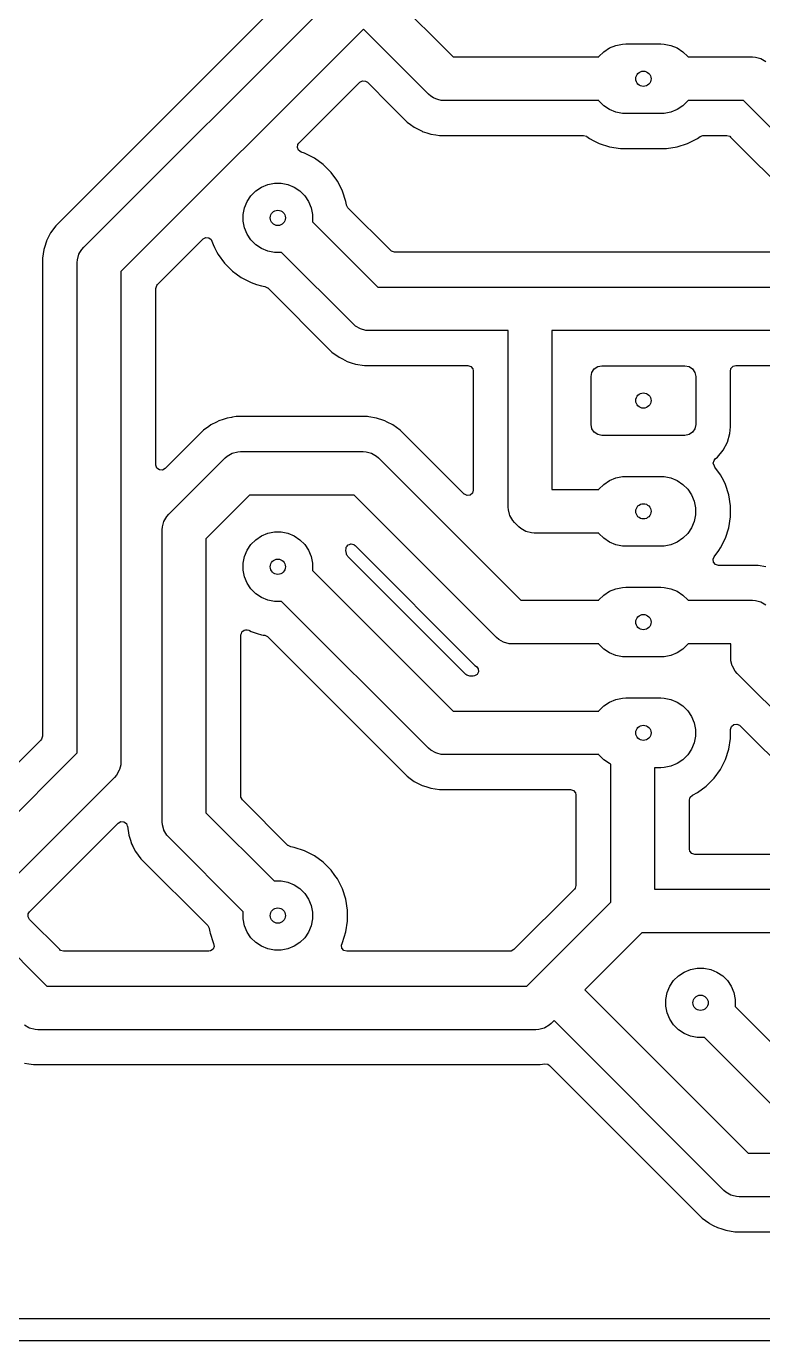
# Model space of a CAD drawing. Extents: x 20 to 124, y -124 to -20.
# Drawn here: x 53.04 to 69.93, y -124 to -93.86 of the extents above; entities that cross this region are included whole.
import ezdxf

# ---------------------------------------------------------------- set-up
doc = ezdxf.new("R2010")
doc.units = 0
doc.layers.add('BLACK', color=7, linetype='CONTINUOUS')
doc.layers.add('WHITE', color=7, linetype='CONTINUOUS')

msp = doc.modelspace()

# ---------------------------------------------------------------- linework, layer by layer
at = {"layer": 'BLACK', "linetype": 'CONTINUOUS'}
for p, q in [((61.128163, -92.860956), (62.827115, -94.56)), ((58.847707, -93.302206), (53.720736, -98.429178)), ((54.359147, -98.922847), (60.067484, -93.214508)), ((60.77459, -93.921616), (55.2127, -99.483506)), ((62.266437, -95.413544), (60.77459, -93.921616)), ((66.412883, -94.354463), (66.557772, -94.294448)), ((66.557772, -94.294448), (66.711586, -94.263852)), ((66.711586, -94.263852), (66.79, -94.26)), ((66.79, -94.26), (67.59, -94.26)), ((67.59, -94.26), (67.668414, -94.263852)), ((67.668414, -94.263852), (67.822228, -94.294448)), ((67.822228, -94.294448), (67.967117, -94.354463)), ((62.827115, -94.56), (66.166571, -94.56)), ((66.166571, -94.56), (66.171592, -94.552485)), ((66.171592, -94.552485), (66.282485, -94.441592)), ((66.282485, -94.441592), (66.412883, -94.354463)), ((67.967117, -94.354463), (68.097515, -94.441592)), ((68.097515, -94.441592), (68.208408, -94.552485)), ((68.208408, -94.552485), (68.213429, -94.56)), ((68.213429, -94.56), (69.6917, -94.56)), ((69.6917, -94.56), (69.756948, -94.564277)), ((69.756948, -94.564277), (69.756963, -94.564277)), ((69.756963, -94.564277), (69.883042, -94.59806)), ((69.883042, -94.59806), (69.996081, -94.663323)), ((59.29359, -96.534693), (60.686893, -95.14139)), ((60.686893, -95.14139), (60.748214, -95.107907)), ((60.748214, -95.107907), (60.817906, -95.112891)), ((60.817906, -95.112891), (60.862253, -95.141392)), ((60.862253, -95.141392), (61.395211, -95.674379)), ((62.315608, -95.456668), (62.266437, -95.413544)), ((62.315612, -95.45667), (62.315608, -95.456668)), ((62.315619, -95.456677), (62.315612, -95.45667)), ((62.381029, -95.494441), (62.315619, -95.456677)), ((62.428646, -95.521935), (62.381029, -95.494441)), ((62.428652, -95.521936), (62.428646, -95.521935)), ((62.428658, -95.52194), (62.428652, -95.521936)), ((62.478252, -95.535228), (62.428658, -95.52194)), ((62.554723, -95.555721), (62.478252, -95.535228)), ((61.395211, -95.674379), (61.624669, -95.90385)), ((62.554733, -95.555721), (62.554723, -95.555721)), ((62.554737, -95.555722), (62.554733, -95.555721)), ((62.62, -95.56), (62.554737, -95.555722)), ((66.166571, -95.56), (62.62, -95.56)), ((66.171592, -95.567515), (66.166571, -95.56)), ((66.282485, -95.678408), (66.171592, -95.567515)), ((66.412883, -95.765537), (66.282485, -95.678408)), ((66.557772, -95.825552), (66.412883, -95.765537)), ((66.711586, -95.856148), (66.557772, -95.825552)), ((67.822228, -95.825552), (67.668414, -95.856148)), ((67.967117, -95.765537), (67.822228, -95.825552)), ((68.097515, -95.678408), (67.967117, -95.765537)), ((68.208408, -95.567515), (68.097515, -95.678408)), ((68.213429, -95.56), (68.208408, -95.567515)), ((69.484594, -95.56), (68.213429, -95.56)), ((72.431546, -98.506953), (69.484594, -95.56)), ((61.624669, -95.90385), (61.624682, -95.903864)), ((61.624682, -95.903864), (61.628026, -95.907208)), ((61.628026, -95.907208), (61.628034, -95.907219)), ((61.628034, -95.907219), (61.696504, -95.975689)), ((61.696504, -95.975689), (61.696505, -95.975691)), ((61.696505, -95.975691), (61.772754, -96.051944)), ((61.772754, -96.051944), (61.772781, -96.051967)), ((61.772781, -96.051967), (61.772917, -96.052065)), ((61.772917, -96.052065), (61.853887, -96.110893)), ((61.853887, -96.110893), (61.85389, -96.110894)), ((61.85389, -96.110894), (61.938359, -96.172268)), ((66.79, -95.86), (66.711586, -95.856148)), ((67.59, -95.86), (66.79, -95.86)), ((67.668414, -95.856148), (67.59, -95.86)), ((61.938359, -96.172268), (61.938363, -96.17227)), ((61.938363, -96.17227), (61.93837, -96.172275)), ((61.93837, -96.172275), (61.938382, -96.172283)), ((61.938382, -96.172283), (61.938388, -96.172286)), ((61.938388, -96.172286), (61.93839, -96.172287)), ((61.93839, -96.172287), (62.02815, -96.218022)), ((62.02815, -96.218022), (62.120749, -96.265207)), ((62.120749, -96.265207), (62.12075, -96.265207)), ((62.12075, -96.265207), (62.120885, -96.265276)), ((62.120885, -96.265276), (62.122317, -96.265719)), ((62.122317, -96.265719), (62.222597, -96.298302)), ((62.222597, -96.298302), (62.222599, -96.298303)), ((62.222599, -96.298303), (62.315305, -96.328427)), ((62.315305, -96.328427), (62.315427, -96.328467)), ((62.315427, -96.328467), (62.315456, -96.328473)), ((62.315456, -96.328473), (62.315466, -96.328477)), ((62.315466, -96.328477), (62.31548, -96.328479)), ((62.31548, -96.328479), (62.31554, -96.328493)), ((62.31554, -96.328493), (62.316141, -96.328584)), ((62.316141, -96.328584), (62.431903, -96.346919)), ((62.431903, -96.346919), (62.517613, -96.360497)), ((62.517613, -96.360497), (62.517629, -96.360497)), ((62.517629, -96.360497), (62.517648, -96.3605)), ((62.517648, -96.3605), (62.619963, -96.3605)), ((62.619963, -96.3605), (62.619965, -96.3605)), ((62.619965, -96.3605), (62.722316, -96.360503)), ((62.722316, -96.360503), (62.722322, -96.360501)), ((62.722322, -96.360501), (62.727131, -96.360502)), ((62.727131, -96.360502), (62.727208, -96.3605)), ((62.727208, -96.3605), (65.816762, -96.3605)), ((65.816762, -96.3605), (65.883801, -96.380185)), ((65.883801, -96.380185), (65.889637, -96.384175)), ((65.889637, -96.384175), (65.951155, -96.42887)), ((65.951155, -96.42887), (66.057206, -96.482905)), ((68.204379, -96.543241), (68.428845, -96.42887)), ((68.428845, -96.42887), (68.490353, -96.384181)), ((68.490353, -96.384181), (68.556158, -96.360702)), ((68.556158, -96.360702), (68.563238, -96.3605)), ((68.563238, -96.3605), (69.101653, -96.3605)), ((69.101653, -96.3605), (69.168692, -96.380185)), ((69.168692, -96.380185), (69.189334, -96.396819)), ((69.189334, -96.396819), (71.616234, -98.823719)), ((59.258082, -96.636504), (59.269997, -96.567658)), ((59.285279, -96.700863), (59.258082, -96.636504)), ((59.269997, -96.567658), (59.29359, -96.534693)), ((59.342954, -96.740301), (59.285279, -96.700863)), ((59.424379, -96.766758), (59.342954, -96.740301)), ((66.057206, -96.482905), (66.175616, -96.543239)), ((66.175616, -96.543239), (66.175618, -96.543239)), ((66.175618, -96.543239), (66.175621, -96.543241)), ((66.175621, -96.543241), (66.415215, -96.62109)), ((66.415215, -96.62109), (66.664038, -96.6605)), ((66.664038, -96.6605), (66.664039, -96.6605)), ((66.664039, -96.6605), (67.715961, -96.6605)), ((67.715961, -96.6605), (67.715962, -96.6605)), ((67.715962, -96.6605), (67.964785, -96.62109)), ((67.964785, -96.62109), (68.204379, -96.543241)), ((59.576931, -96.844488), (59.424379, -96.766758)), ((59.648845, -96.88113), (59.576931, -96.844488)), ((59.648847, -96.881131), (59.648845, -96.88113)), ((59.648848, -96.881132), (59.648847, -96.881131)), ((59.852649, -97.029201), (59.648848, -96.881132)), ((59.852654, -97.029205), (59.852649, -97.029201)), ((60.030794, -97.207345), (59.852654, -97.029205)), ((60.030798, -97.20735), (60.030794, -97.207345)), ((60.159952, -97.385117), (60.030798, -97.20735)), ((58.191592, -97.742485), (58.302485, -97.631592)), ((58.302485, -97.631592), (58.432883, -97.544463)), ((58.432883, -97.544463), (58.577772, -97.484448)), ((58.577772, -97.484448), (58.731586, -97.453852)), ((58.731586, -97.453852), (58.888414, -97.453852)), ((58.888414, -97.453852), (59.042228, -97.484448)), ((59.042228, -97.484448), (59.187117, -97.544463)), ((59.187117, -97.544463), (59.317515, -97.631592)), ((59.317515, -97.631592), (59.428408, -97.742485)), ((60.17887, -97.411155), (60.159952, -97.385117)), ((60.251747, -97.554184), (60.17887, -97.411155)), ((60.293239, -97.635616), (60.251747, -97.554184)), ((60.37109, -97.875214), (60.293239, -97.635616)), ((58.044448, -98.017772), (58.104463, -97.872883)), ((58.104463, -97.872883), (58.191592, -97.742485)), ((59.428408, -97.742485), (59.515537, -97.872883)), ((59.515537, -97.872883), (59.575552, -98.017772)), ((60.382983, -97.950306), (60.37109, -97.875214)), ((60.38429, -97.957267), (60.382983, -97.950306)), ((60.417775, -98.01859), (60.38429, -97.957267)), ((58.013852, -98.171586), (58.044448, -98.017772)), ((58.013852, -98.328414), (58.013852, -98.171586)), ((59.575552, -98.017772), (59.606148, -98.171586)), ((59.606148, -98.171586), (59.606148, -98.328414)), ((61.398266, -98.999081), (60.417775, -98.01859)), ((53.720736, -98.429178), (53.600413, -98.594788)), ((58.044448, -98.482228), (58.013852, -98.328414)), ((58.104463, -98.627117), (58.044448, -98.482228)), ((59.606148, -98.328414), (59.604384, -98.337278)), ((59.604384, -98.337278), (61.103006, -99.8359)), ((53.505972, -98.78182), (53.457303, -98.93161)), ((53.507033, -98.778055), (53.505972, -98.78182)), ((53.553945, -98.685984), (53.507033, -98.778055)), ((53.553946, -98.685985), (53.553945, -98.685984)), ((53.600413, -98.594788), (53.553946, -98.685985)), ((56.049514, -99.778769), (57.094691, -98.733592)), ((57.094691, -98.733592), (57.156014, -98.700108)), ((57.156014, -98.700108), (57.225706, -98.705092)), ((57.225706, -98.705092), (57.281639, -98.746964)), ((57.281639, -98.746964), (57.300303, -98.782955)), ((57.300303, -98.782955), (57.32676, -98.864383)), ((57.32676, -98.864383), (57.361015, -98.931611)), ((58.191592, -98.757515), (58.104463, -98.627117)), ((58.302485, -98.868408), (58.191592, -98.757515)), ((58.432883, -98.955537), (58.302485, -98.868408)), ((53.444222, -98.971869), (53.4122, -99.174048)), ((53.444223, -98.971864), (53.444222, -98.971869)), ((53.457303, -98.93161), (53.444223, -98.971864)), ((54.216977, -99.211137), (54.25076, -99.085058)), ((54.25076, -99.085058), (54.273225, -99.046148)), ((54.273225, -99.046148), (54.316023, -98.972019)), ((54.316023, -98.972019), (54.316038, -98.972003)), ((54.316038, -98.972003), (54.359147, -98.922847)), ((57.361015, -98.931611), (57.413898, -99.0354)), ((57.413898, -99.0354), (57.441132, -99.088848)), ((57.441132, -99.088848), (57.589201, -99.292649)), ((58.577772, -99.015552), (58.432883, -98.955537)), ((58.731586, -99.046148), (58.577772, -99.015552)), ((58.888414, -99.046148), (58.731586, -99.046148)), ((58.897278, -99.044384), (58.888414, -99.046148)), ((60.542347, -100.689453), (58.897278, -99.044384)), ((61.418908, -99.015715), (61.398266, -98.999081)), ((61.485947, -99.0354), (61.418908, -99.015715)), ((71.528553, -99.0354), (61.485947, -99.0354)), ((53.4122, -99.174048), (53.4122, -110.137252)), ((54.2127, -99.2764), (54.216977, -99.211152)), ((54.2127, -110.520194), (54.2127, -99.2764)), ((54.216977, -99.211152), (54.216977, -99.211137)), ((57.589201, -99.292649), (57.589205, -99.292654)), ((57.589205, -99.292654), (57.767345, -99.470794)), ((57.767345, -99.470794), (57.76735, -99.470798)), ((57.76735, -99.470798), (57.85512, -99.534566)), ((55.2127, -99.483506), (55.2127, -110.7273)), ((57.85512, -99.534566), (57.971155, -99.61887)), ((57.971155, -99.61887), (58.062831, -99.665581)), ((58.062831, -99.665581), (58.195616, -99.733239)), ((58.195616, -99.733239), (58.195618, -99.733239)), ((58.195618, -99.733239), (58.195621, -99.733241)), ((58.195621, -99.733241), (58.324049, -99.77497)), ((56.0132, -99.866446), (56.032885, -99.799407)), ((56.0132, -103.912253), (56.0132, -99.866446)), ((56.032885, -99.799407), (56.049514, -99.778769)), ((58.324049, -99.77497), (58.435214, -99.81109)), ((58.435214, -99.81109), (58.474439, -99.817302)), ((58.474439, -99.817302), (58.510306, -99.822983)), ((58.510306, -99.822983), (58.573441, -99.852912)), ((58.573441, -99.852912), (58.57859, -99.857775)), ((58.57859, -99.857775), (60.048681, -101.327866)), ((61.103006, -99.8359), (64.5919, -99.8359)), ((64.5919, -99.8359), (83.2759, -99.8359)), ((60.59151, -100.732568), (60.542347, -100.689453)), ((60.591519, -100.732577), (60.59151, -100.732568)), ((60.704558, -100.79784), (60.591519, -100.732577)), ((60.830637, -100.831623), (60.704558, -100.79784)), ((60.830652, -100.831623), (60.830637, -100.831623)), ((60.8959, -100.8359), (60.830652, -100.831623)), ((64.0919, -100.8359), (60.8959, -100.8359)), ((64.0919, -104.8836), (64.0919, -100.8359)), ((83.068794, -100.8359), (65.0919, -100.8359)), ((65.0919, -100.8359), (65.0919, -104.48)), ((60.048681, -101.327866), (60.214289, -101.448187)), ((60.214289, -101.448187), (60.288592, -101.486046)), ((60.288592, -101.486046), (60.396681, -101.54112)), ((60.396681, -101.54112), (60.494023, -101.572748)), ((60.494023, -101.572748), (60.591365, -101.604377)), ((60.591365, -101.604377), (60.793548, -101.6364)), ((60.793548, -101.6364), (63.1674, -101.6364)), ((63.1674, -101.6364), (63.234439, -101.656085)), ((63.234439, -101.656085), (63.280194, -101.708889)), ((63.280194, -101.708889), (63.2914, -101.7604)), ((63.2914, -101.7604), (63.2914, -104.495853)), ((65.99, -101.89), (66.00903, -101.794329)), ((66.00903, -101.794329), (66.063223, -101.713223)), ((66.063223, -101.713223), (66.144329, -101.65903)), ((66.144329, -101.65903), (66.24, -101.64)), ((66.24, -101.64), (68.14, -101.64)), ((68.14, -101.64), (68.235671, -101.65903)), ((68.235671, -101.65903), (68.316777, -101.713223)), ((68.316777, -101.713223), (68.37097, -101.794329)), ((68.37097, -101.794329), (68.39, -101.89)), ((69.184015, -101.772552), (69.197034, -101.703908)), ((69.1905, -101.838392), (69.184015, -101.772552)), ((69.1905, -103.041608), (69.1905, -101.838392)), ((69.197034, -101.703908), (69.245099, -101.653198)), ((69.245099, -101.653198), (69.307418, -101.6364)), ((69.307418, -101.6364), (72.820822, -101.6364)), ((65.99, -102.99), (65.99, -101.89)), ((68.39, -101.89), (68.39, -102.99)), ((57.224757, -103.032073), (57.107687, -103.117128)), ((57.224758, -103.032073), (57.224757, -103.032073)), ((57.273288, -102.996813), (57.224758, -103.032073)), ((57.401258, -102.93161), (57.273288, -102.996813)), ((57.455679, -102.903881), (57.401257, -102.931609)), ((57.401257, -102.931609), (57.401258, -102.93161)), ((57.455681, -102.90388), (57.455679, -102.90388)), ((57.455679, -102.90388), (57.455679, -102.903881)), ((57.553023, -102.872251), (57.455681, -102.90388)), ((57.650364, -102.840622), (57.553023, -102.87225)), ((57.553023, -102.87225), (57.553023, -102.872251)), ((57.751457, -102.824611), (57.650364, -102.840622)), ((57.771675, -102.821408), (57.751457, -102.824611)), ((57.852544, -102.8086), (57.771675, -102.821408)), ((57.852548, -102.8086), (57.852544, -102.8086)), ((60.868452, -102.8086), (57.852548, -102.8086)), ((60.896095, -102.812978), (60.868452, -102.8086)), ((61.070635, -102.840622), (60.896095, -102.812978)), ((61.143748, -102.864379), (61.070635, -102.840622)), ((61.167976, -102.872251), (61.143748, -102.864379)), ((61.218615, -102.888704), (61.167976, -102.872251)), ((61.265323, -102.903881), (61.218615, -102.888704)), ((61.31974, -102.931609), (61.265323, -102.903881)), ((61.319742, -102.93161), (61.31974, -102.931609)), ((61.447711, -102.996813), (61.319742, -102.93161)), ((61.613319, -103.117134), (61.447711, -102.996813)), ((66.00903, -103.085671), (65.99, -102.99)), ((66.063223, -103.166777), (66.00903, -103.085671)), ((68.37097, -103.085671), (68.316777, -103.166777)), ((68.39, -102.99), (68.37097, -103.085671)), ((69.1753, -103.195934), (69.1905, -103.041608)), ((57.107682, -103.117132), (56.224881, -103.999934)), ((57.107687, -103.117128), (57.107682, -103.117132)), ((61.613321, -103.117136), (61.613319, -103.117134)), ((63.079719, -104.583534), (61.613321, -103.117136)), ((66.144329, -103.22097), (66.063223, -103.166777)), ((66.24, -103.24), (66.144329, -103.22097)), ((68.14, -103.24), (66.24, -103.24)), ((68.235671, -103.22097), (68.14, -103.24)), ((68.316777, -103.166777), (68.235671, -103.22097)), ((69.115232, -103.393954), (69.1753, -103.195934)), ((57.650519, -103.712423), (57.763558, -103.64716)), ((57.763558, -103.64716), (57.889637, -103.613377)), ((57.889637, -103.613377), (57.889652, -103.613377)), ((57.889652, -103.613377), (57.9549, -103.6091)), ((57.9549, -103.6091), (60.7661, -103.6091)), ((60.7661, -103.6091), (60.831348, -103.613377)), ((60.831348, -103.613377), (60.831363, -103.613377)), ((60.831363, -103.613377), (60.957442, -103.64716)), ((60.957442, -103.64716), (61.070481, -103.712423)), ((68.88641, -103.73641), (69.017685, -103.57645)), ((69.017685, -103.57645), (69.115232, -103.393954)), ((56.013516, -103.921099), (56.0132, -103.912253)), ((56.037933, -103.986563), (56.013516, -103.921099)), ((56.093866, -104.028435), (56.037933, -103.986563)), ((56.308647, -105.048247), (57.601347, -103.755547)), ((57.601347, -103.755547), (57.650503, -103.712438)), ((57.650503, -103.712438), (57.650519, -103.712423)), ((61.070481, -103.712423), (61.070496, -103.712438)), ((61.070496, -103.712438), (61.119653, -103.755547)), ((61.119653, -103.755547), (64.384106, -107.02)), ((68.792816, -103.879112), (68.808641, -103.811058)), ((68.816296, -103.944918), (68.792816, -103.879112)), ((68.808641, -103.811058), (68.837948, -103.776181)), ((68.830618, -103.964631), (68.816296, -103.944918)), ((68.95887, -104.141155), (68.830618, -103.964631)), ((68.837948, -103.776181), (68.88641, -103.73641)), ((56.163558, -104.033419), (56.093866, -104.028435)), ((56.224881, -103.999934), (56.163558, -104.033419)), ((66.282485, -104.361592), (66.412883, -104.274463)), ((66.412883, -104.274463), (66.557772, -104.214448)), ((66.557772, -104.214448), (66.711586, -104.183852)), ((66.711586, -104.183852), (66.79, -104.18)), ((66.79, -104.18), (67.59, -104.18)), ((67.59, -104.18), (67.668414, -104.183852)), ((67.668414, -104.183852), (67.822228, -104.214448)), ((67.822228, -104.214448), (67.967117, -104.274463)), ((67.967117, -104.274463), (68.097515, -104.361592)), ((69.031747, -104.284184), (68.95887, -104.141155)), ((69.073239, -104.365616), (69.031747, -104.284184)), ((63.086197, -104.589566), (63.079719, -104.583534)), ((63.149753, -104.618591), (63.086197, -104.589566)), ((63.271715, -104.562892), (63.218911, -104.608647)), ((63.2914, -104.495853), (63.271715, -104.562892)), ((65.0919, -104.48), (66.166571, -104.48)), ((66.166571, -104.48), (66.171592, -104.472485)), ((66.171592, -104.472485), (66.282485, -104.361592)), ((68.097515, -104.361592), (68.208408, -104.472485)), ((68.208408, -104.472485), (68.295537, -104.602883)), ((69.073239, -104.365618), (69.073239, -104.365616)), ((69.073241, -104.365621), (69.073239, -104.365618)), ((69.15109, -104.605215), (69.073241, -104.365621)), ((58.162006, -104.6091), (57.1622, -105.608906)), ((60.558994, -104.6091), (58.162006, -104.6091)), ((63.823447, -107.873553), (60.558994, -104.6091)), ((63.218911, -104.608647), (63.149753, -104.618591)), ((64.096177, -104.948847), (64.0919, -104.8836)), ((68.295537, -104.602883), (68.355552, -104.747772)), ((68.355552, -104.747772), (68.386148, -104.901586)), ((69.1905, -104.854038), (69.15109, -104.605215)), ((69.1905, -105.105962), (69.1905, -104.854038)), ((56.20026, -105.210458), (56.222844, -105.171342)), ((56.222844, -105.171342), (56.265523, -105.097419)), ((56.265523, -105.097419), (56.265538, -105.097403)), ((56.265538, -105.097403), (56.308647, -105.048247)), ((64.096177, -104.948863), (64.096177, -104.948847)), ((64.122807, -105.048247), (64.096177, -104.948863)), ((64.12996, -105.074942), (64.122807, -105.048247)), ((64.195223, -105.187981), (64.12996, -105.074942)), ((64.195238, -105.187996), (64.195223, -105.187981)), ((64.238347, -105.237153), (64.195238, -105.187996)), ((68.386148, -105.058414), (68.355552, -105.212228)), ((68.386148, -104.901586), (68.386148, -105.058414)), ((69.15109, -105.354785), (69.1905, -105.105962)), ((56.1622, -105.4018), (56.166477, -105.336552)), ((56.1622, -112.1022), (56.1622, -105.4018)), ((56.166477, -105.336537), (56.20026, -105.210458)), ((56.166477, -105.336552), (56.166477, -105.336537)), ((58.432883, -105.544463), (58.577772, -105.484448)), ((58.577772, -105.484448), (58.731586, -105.453852)), ((58.731586, -105.453852), (58.888414, -105.453852)), ((58.888414, -105.453852), (59.042228, -105.484448)), ((59.042228, -105.484448), (59.187117, -105.544463)), ((64.334746, -105.333553), (64.238347, -105.237153)), ((64.38391, -105.376668), (64.334746, -105.333553)), ((64.383919, -105.376677), (64.38391, -105.376668)), ((64.496958, -105.44194), (64.383919, -105.376677)), ((64.623037, -105.475723), (64.496958, -105.44194)), ((64.623052, -105.475723), (64.623037, -105.475723)), ((64.6883, -105.48), (64.623052, -105.475723)), ((66.166571, -105.48), (64.6883, -105.48)), ((66.171592, -105.487515), (66.166571, -105.48)), ((66.282485, -105.598408), (66.171592, -105.487515)), ((68.208408, -105.487515), (68.097515, -105.598408)), ((68.295537, -105.357117), (68.208408, -105.487515)), ((68.355552, -105.212228), (68.295537, -105.357117)), ((69.073241, -105.594379), (69.15109, -105.354785)), ((57.1622, -105.608906), (57.1622, -111.895094)), ((58.104463, -105.872883), (58.191592, -105.742485)), ((58.191592, -105.742485), (58.302485, -105.631592)), ((58.302485, -105.631592), (58.432883, -105.544463)), ((59.187117, -105.544463), (59.317515, -105.631592)), ((59.317515, -105.631592), (59.428408, -105.742485)), ((59.428408, -105.742485), (59.515537, -105.872883)), ((60.378396, -105.805289), (60.379032, -105.800341)), ((60.379032, -105.800341), (60.398518, -105.777153)), ((60.398518, -105.777153), (60.416138, -105.752515)), ((60.416138, -105.752515), (60.420773, -105.75067)), ((60.420773, -105.75067), (60.423983, -105.746851)), ((60.423983, -105.746851), (60.452912, -105.737878)), ((60.452912, -105.737878), (60.481055, -105.726678)), ((60.481055, -105.726678), (60.485951, -105.727631)), ((60.485951, -105.727631), (60.490717, -105.726154)), ((60.490717, -105.726154), (60.519905, -105.734247)), ((60.519905, -105.734247), (60.549635, -105.740039)), ((60.549635, -105.740039), (60.555027, -105.743985)), ((60.555027, -105.743985), (60.558046, -105.744822)), ((60.558046, -105.744822), (60.561584, -105.748783)), ((60.561584, -105.748783), (60.580274, -105.762459)), ((60.580274, -105.762459), (63.329781, -108.511966)), ((66.412883, -105.685537), (66.282485, -105.598408)), ((66.557772, -105.745552), (66.412883, -105.685537)), ((66.711586, -105.776148), (66.557772, -105.745552)), ((66.79, -105.78), (66.711586, -105.776148)), ((67.59, -105.78), (66.79, -105.78)), ((67.668414, -105.776148), (67.59, -105.78)), ((67.822228, -105.745552), (67.668414, -105.776148)), ((67.967117, -105.685537), (67.822228, -105.745552)), ((68.097515, -105.598408), (67.967117, -105.685537)), ((68.95887, -105.818845), (69.073241, -105.594379)), ((58.013852, -106.171586), (58.044448, -106.017772)), ((58.044448, -106.017772), (58.104463, -105.872883)), ((59.515537, -105.872883), (59.575552, -106.017772)), ((59.575552, -106.017772), (59.606148, -106.171586)), ((60.370136, -105.869642), (60.373993, -105.839594)), ((60.370959, -105.874813), (60.370136, -105.869642)), ((60.37109, -105.875215), (60.370959, -105.874813)), ((60.383003, -105.950436), (60.37109, -105.875215)), ((60.373993, -105.839594), (60.375495, -105.809347)), ((60.375495, -105.809347), (60.378396, -105.805289)), ((60.38429, -105.957267), (60.383003, -105.950436)), ((60.38625, -105.960856), (60.38429, -105.957267)), ((60.393454, -105.984121), (60.38625, -105.960856)), ((60.407599, -105.999955), (60.393454, -105.984121)), ((60.417775, -106.01859), (60.407599, -105.999955)), ((63.122365, -108.723181), (60.417775, -106.01859)), ((68.788404, -106.077853), (68.810824, -106.022615)), ((68.798348, -106.147011), (68.788404, -106.077853)), ((68.810824, -106.022615), (68.917915, -105.875215)), ((68.917915, -105.875215), (68.95887, -105.818845)), ((58.013852, -106.328414), (58.013852, -106.171586)), ((58.044448, -106.482228), (58.013852, -106.328414)), ((59.606148, -106.328414), (59.604384, -106.337278)), ((59.604384, -106.337278), (62.827107, -109.56)), ((59.606148, -106.171586), (59.606148, -106.328414)), ((68.844103, -106.199815), (68.798348, -106.147011)), ((68.911142, -106.2195), (68.844103, -106.199815)), ((69.794051, -106.2195), (68.911142, -106.2195)), ((69.794052, -106.2195), (69.794051, -106.2195)), ((69.820203, -106.223642), (69.794052, -106.2195)), ((69.996234, -106.251522), (69.820203, -106.223642)), ((58.104463, -106.627117), (58.044448, -106.482228)), ((58.191592, -106.757515), (58.104463, -106.627117)), ((58.302485, -106.868408), (58.191592, -106.757515)), ((58.432883, -106.955537), (58.302485, -106.868408)), ((58.577772, -107.015552), (58.432883, -106.955537)), ((66.171592, -107.012485), (66.282485, -106.901592)), ((66.282485, -106.901592), (66.412883, -106.814463)), ((66.412883, -106.814463), (66.557772, -106.754448)), ((66.557772, -106.754448), (66.711586, -106.723852)), ((66.711586, -106.723852), (66.79, -106.72)), ((66.79, -106.72), (67.59, -106.72)), ((67.59, -106.72), (67.668414, -106.723852)), ((67.668414, -106.723852), (67.822228, -106.754448)), ((67.822228, -106.754448), (67.967117, -106.814463)), ((67.967117, -106.814463), (68.097515, -106.901592)), ((68.097515, -106.901592), (68.208408, -107.012485)), ((58.731586, -107.046148), (58.577772, -107.015552)), ((58.888414, -107.046148), (58.731586, -107.046148)), ((58.897278, -107.044384), (58.888414, -107.046148)), ((62.266447, -110.413554), (58.897278, -107.044384)), ((64.384106, -107.02), (66.166571, -107.02)), ((66.166571, -107.02), (66.171592, -107.012485)), ((68.208408, -107.012485), (68.213429, -107.02)), ((68.213429, -107.02), (69.6917, -107.02)), ((69.6917, -107.02), (69.756963, -107.024278)), ((69.756963, -107.024278), (69.883042, -107.05806)), ((69.883042, -107.05806), (69.996081, -107.123323)), ((57.9627, -107.816911), (57.963475, -107.81427)), ((57.9627, -111.512153), (57.9627, -107.816911)), ((57.962814, -107.811599), (57.973263, -107.780937)), ((57.963475, -107.81427), (57.962814, -107.811599)), ((57.973263, -107.780937), (57.982385, -107.749872)), ((57.982385, -107.749872), (57.984463, -107.74807)), ((57.984463, -107.74807), (57.985352, -107.745464)), ((57.985352, -107.745464), (58.01073, -107.72531)), ((58.01073, -107.72531), (58.035189, -107.704117)), ((58.035189, -107.704117), (58.037911, -107.703725)), ((58.037911, -107.703725), (58.040068, -107.702013)), ((58.040068, -107.702013), (58.072297, -107.698781)), ((58.072297, -107.698781), (58.104347, -107.694173)), ((58.104347, -107.694173), (58.107688, -107.695232)), ((58.107688, -107.695232), (58.109589, -107.695042)), ((58.109589, -107.695042), (58.142994, -107.706426)), ((58.142994, -107.706426), (58.159366, -107.714768)), ((58.159366, -107.714768), (58.195614, -107.733238)), ((58.195614, -107.733238), (58.195617, -107.733238)), ((58.195617, -107.733238), (58.195621, -107.733241)), ((58.195621, -107.733241), (58.336794, -107.779111)), ((58.336794, -107.779111), (58.435214, -107.81109)), ((58.435214, -107.81109), (58.471968, -107.816911)), ((58.471968, -107.816911), (58.510306, -107.822983)), ((58.510306, -107.822983), (58.573441, -107.852912)), ((58.573441, -107.852912), (58.57859, -107.857775)), ((58.57859, -107.857775), (61.624908, -110.904092)), ((63.87261, -107.916668), (63.823447, -107.873553)), ((63.872619, -107.916677), (63.87261, -107.916668)), ((63.985658, -107.98194), (63.872619, -107.916677)), ((64.111737, -108.015723), (63.985658, -107.98194)), ((64.111752, -108.015723), (64.111737, -108.015723)), ((64.177, -108.02), (64.111752, -108.015723)), ((66.166571, -108.02), (64.177, -108.02)), ((66.171592, -108.027515), (66.166571, -108.02)), ((66.282485, -108.138408), (66.171592, -108.027515)), ((66.412883, -108.225537), (66.282485, -108.138408)), ((68.097515, -108.138408), (67.967117, -108.225537)), ((68.208408, -108.027515), (68.097515, -108.138408)), ((68.213429, -108.02), (68.208408, -108.027515)), ((69.1917, -108.02), (68.213429, -108.02)), ((69.1917, -108.3428), (69.1917, -108.02)), ((63.329781, -108.511966), (63.329784, -108.511968)), ((63.329784, -108.511968), (63.361735, -108.535182)), ((66.557772, -108.285552), (66.412883, -108.225537)), ((66.711586, -108.316148), (66.557772, -108.285552)), ((66.79, -108.32), (66.711586, -108.316148)), ((67.59, -108.32), (66.79, -108.32)), ((67.668414, -108.316148), (67.59, -108.32)), ((67.822228, -108.285552), (67.668414, -108.316148)), ((67.967117, -108.225537), (67.822228, -108.285552)), ((69.195977, -108.408047), (69.1917, -108.3428)), ((69.195977, -108.408063), (69.195977, -108.408047)), ((69.226601, -108.522354), (69.195977, -108.408063)), ((63.143007, -108.739815), (63.122365, -108.723181)), ((63.210046, -108.7595), (63.143007, -108.739815)), ((63.28885, -108.7595), (63.210046, -108.7595)), ((63.316936, -108.756277), (63.28885, -108.7595)), ((63.377774, -108.72192), (63.316936, -108.756277)), ((63.361735, -108.535182), (63.404401, -108.590512)), ((63.41038, -108.660125), (63.377774, -108.72192)), ((63.404401, -108.590512), (63.41038, -108.660125)), ((69.22976, -108.534142), (69.226601, -108.522354)), ((69.295023, -108.647181), (69.22976, -108.534142)), ((69.295038, -108.647196), (69.295023, -108.647181)), ((69.338147, -108.696353), (69.295038, -108.647196)), ((73.212346, -112.570553), (69.338147, -108.696353)), ((66.282485, -109.441592), (66.412883, -109.354463)), ((66.412883, -109.354463), (66.557772, -109.294448)), ((66.557772, -109.294448), (66.711586, -109.263852)), ((66.711586, -109.263852), (66.79, -109.26)), ((66.79, -109.26), (67.59, -109.26)), ((67.59, -109.26), (67.668414, -109.263852)), ((67.668414, -109.263852), (67.822228, -109.294448)), ((67.822228, -109.294448), (67.967117, -109.354463)), ((67.967117, -109.354463), (68.097515, -109.441592)), ((62.827107, -109.56), (66.166571, -109.56)), ((66.166571, -109.56), (66.171592, -109.552485)), ((66.171592, -109.552485), (66.282485, -109.441592)), ((68.097515, -109.441592), (68.208408, -109.552485)), ((68.208408, -109.552485), (68.295537, -109.682883)), ((68.295537, -109.682883), (68.355552, -109.827772)), ((68.355552, -109.827772), (68.386148, -109.981586)), ((68.386148, -109.981586), (68.386148, -110.138414)), ((69.1905, -109.980147), (69.210185, -109.913108)), ((69.1905, -110.185962), (69.1905, -109.980147)), ((69.210185, -109.913108), (69.262989, -109.867353)), ((69.262989, -109.867353), (69.332147, -109.857409)), ((69.332147, -109.857409), (69.395703, -109.886434)), ((69.395703, -109.886434), (69.402181, -109.892466)), ((69.402181, -109.892466), (72.718681, -113.208966)), ((53.375881, -110.224933), (50.95859, -112.642223)), ((53.392515, -110.204291), (53.375881, -110.224933)), ((53.4122, -110.137252), (53.392515, -110.204291)), ((68.355552, -110.292228), (68.295537, -110.437117)), ((68.386148, -110.138414), (68.355552, -110.292228)), ((69.15109, -110.434785), (69.1905, -110.185962)), ((51.277278, -113.455615), (54.2127, -110.520194)), ((62.315611, -110.456669), (62.266447, -110.413554)), ((62.315619, -110.456677), (62.315611, -110.456669)), ((62.428658, -110.52194), (62.315619, -110.456677)), ((62.455301, -110.529079), (62.428658, -110.52194)), ((62.554737, -110.555723), (62.455301, -110.529079)), ((62.554752, -110.555723), (62.554737, -110.555723)), ((62.62, -110.56), (62.554752, -110.555723)), ((66.166571, -110.56), (62.62, -110.56)), ((66.171592, -110.567515), (66.166571, -110.56)), ((66.282485, -110.678408), (66.171592, -110.567515)), ((68.208408, -110.567515), (68.097515, -110.678408)), ((68.295537, -110.437117), (68.208408, -110.567515)), ((69.073241, -110.674379), (69.15109, -110.434785)), ((55.17464, -110.918642), (55.109377, -111.031681)), ((55.178539, -110.904092), (55.17464, -110.918642)), ((55.208423, -110.792563), (55.178539, -110.904092)), ((55.2127, -110.7273), (55.208423, -110.792547)), ((55.208423, -110.792547), (55.208423, -110.792563)), ((61.624908, -110.904092), (61.624922, -110.904107)), ((61.624922, -110.904107), (61.628033, -110.907218)), ((61.628033, -110.907218), (61.628034, -110.907219)), ((61.628034, -110.907219), (61.772781, -111.051966)), ((66.412883, -110.765537), (66.282485, -110.678408)), ((66.4449, -110.778798), (66.412883, -110.765537)), ((66.4449, -113.941193), (66.4449, -110.778798)), ((67.59, -110.86), (67.4449, -110.86)), ((67.4449, -110.86), (67.4449, -113.6483)), ((67.668414, -110.856148), (67.59, -110.86)), ((67.822228, -110.825552), (67.668414, -110.856148)), ((67.967117, -110.765537), (67.822228, -110.825552)), ((68.097515, -110.678408), (67.967117, -110.765537)), ((68.810793, -111.102656), (68.95887, -110.898845)), ((68.95887, -110.898845), (69.073241, -110.674379)), ((55.066253, -111.080853), (51.984384, -114.162721)), ((55.109368, -111.031689), (55.066253, -111.080853)), ((55.109377, -111.031681), (55.109368, -111.031689)), ((61.772781, -111.051966), (61.772784, -111.051968)), ((61.772784, -111.051968), (61.772785, -111.051969)), ((61.772785, -111.051969), (61.845377, -111.10471)), ((61.845377, -111.10471), (61.845379, -111.104711)), ((61.845379, -111.104711), (61.845382, -111.104713)), ((61.845382, -111.104713), (61.93839, -111.172287)), ((61.93839, -111.172287), (62.027847, -111.217867)), ((62.027847, -111.217867), (62.120781, -111.265221)), ((68.632656, -111.280793), (68.810793, -111.102656)), ((57.965534, -111.538511), (57.9627, -111.512153)), ((62.120781, -111.265221), (62.120784, -111.265222)), ((62.120784, -111.265222), (62.205213, -111.292654)), ((62.205213, -111.292654), (62.315466, -111.328477)), ((62.315466, -111.328477), (62.517648, -111.3605)), ((62.517648, -111.3605), (62.517649, -111.3605)), ((62.517649, -111.3605), (62.722352, -111.3605)), ((62.722352, -111.3605), (65.5204, -111.3605)), ((65.5204, -111.3605), (65.587439, -111.380185)), ((65.587439, -111.380185), (65.633194, -111.432989)), ((65.633194, -111.432989), (65.6444, -111.4845)), ((65.6444, -111.4845), (65.6444, -113.558253)), ((68.265085, -111.531287), (68.313104, -111.487841)), ((68.313104, -111.487841), (68.428845, -111.42887)), ((68.428845, -111.42887), (68.632656, -111.280793)), ((57.999019, -111.599834), (57.965534, -111.538511)), ((59.041407, -112.642223), (57.999019, -111.599834)), ((68.2454, -111.598326), (68.265085, -111.531287)), ((68.2454, -112.7238), (68.2454, -111.598326)), ((54.141733, -113.137451), (55.150562, -112.128622)), ((55.150562, -112.128622), (55.211883, -112.095139)), ((55.211883, -112.095139), (55.281575, -112.100123)), ((55.281575, -112.100123), (55.337508, -112.141995)), ((56.166477, -112.167447), (56.1622, -112.1022)), ((57.1622, -111.895094), (58.722721, -113.455615)), ((55.337508, -112.141995), (55.359385, -112.199985)), ((55.359385, -112.199985), (55.360938, -112.19974)), ((55.360938, -112.19974), (55.393722, -112.406734)), ((55.393722, -112.406734), (55.431486, -112.522958)), ((56.166477, -112.167463), (56.166477, -112.167447)), ((56.197238, -112.282263), (56.166477, -112.167463)), ((56.20026, -112.293542), (56.197238, -112.282263)), ((56.265523, -112.406581), (56.20026, -112.293542)), ((56.265538, -112.406596), (56.265523, -112.406581)), ((56.308647, -112.455753), (56.265538, -112.406596)), ((55.431486, -112.522958), (55.45698, -112.601419)), ((55.45698, -112.601419), (55.456981, -112.60142)), ((55.456981, -112.60142), (55.456982, -112.601424)), ((55.456982, -112.601424), (55.477771, -112.642223)), ((55.477771, -112.642223), (55.481479, -112.6495)), ((55.481479, -112.6495), (55.549913, -112.783811)), ((58.015615, -114.162721), (56.308647, -112.455753)), ((59.046554, -112.647085), (59.041407, -112.642223)), ((59.109689, -112.677015), (59.046554, -112.647085)), ((59.184783, -112.688909), (59.109689, -112.677015)), ((59.184785, -112.68891), (59.184783, -112.688909)), ((59.424379, -112.766759), (59.184785, -112.68891)), ((68.256606, -112.775311), (68.2454, -112.7238)), ((55.549913, -112.783811), (55.670234, -112.949419)), ((55.670234, -112.949419), (55.670235, -112.94942)), ((55.670235, -112.94942), (55.670236, -112.949421)), ((55.670236, -112.949421), (57.202223, -114.481407)), ((59.648845, -112.88113), (59.424379, -112.766759)), ((59.648847, -112.881131), (59.648845, -112.88113)), ((59.648848, -112.881132), (59.648847, -112.881131)), ((59.852649, -113.029201), (59.648848, -112.881132)), ((59.852654, -113.029205), (59.852649, -113.029201)), ((60.030794, -113.207345), (59.852654, -113.029205)), ((68.302361, -112.828115), (68.256606, -112.775311)), ((68.3694, -112.8478), (68.302361, -112.828115)), ((71.500651, -112.8478), (68.3694, -112.8478)), ((53.116865, -114.162319), (54.141733, -113.137451)), ((60.030798, -113.20735), (60.030794, -113.207345)), ((60.119389, -113.329286), (60.030798, -113.20735)), ((60.17887, -113.411155), (60.119389, -113.329286)), ((58.722721, -113.455615), (58.731586, -113.453852)), ((58.731586, -113.453852), (58.888414, -113.453852)), ((58.888414, -113.453852), (59.042228, -113.484448)), ((59.042228, -113.484448), (59.187117, -113.544463)), ((59.187117, -113.544463), (59.317515, -113.631592)), ((59.317515, -113.631592), (59.428408, -113.742485)), ((60.233055, -113.5175), (60.17887, -113.411155)), ((60.293239, -113.635616), (60.233055, -113.5175)), ((60.293239, -113.635618), (60.293239, -113.635616)), ((60.293241, -113.635621), (60.293239, -113.635618)), ((60.37109, -113.875215), (60.293241, -113.635621)), ((65.624715, -113.625292), (65.608081, -113.645934)), ((65.6444, -113.558253), (65.624715, -113.625292)), ((59.428408, -113.742485), (59.515537, -113.872883)), ((59.515537, -113.872883), (59.575552, -114.017772)), ((60.4105, -114.124038), (60.37109, -113.875215)), ((65.608081, -113.645934), (64.222234, -115.031781)), ((64.787347, -115.598747), (66.4449, -113.941193)), ((67.4449, -113.6483), (71.3983, -113.6483)), ((53.08338, -114.276358), (53.088364, -114.206666)), ((53.088364, -114.206666), (53.116865, -114.162319)), ((58.013852, -114.171586), (58.015615, -114.162721)), ((58.013852, -114.328414), (58.013852, -114.171586)), ((59.575552, -114.017772), (59.606148, -114.171586)), ((59.606148, -114.171586), (59.606148, -114.328414)), ((60.4105, -114.375962), (60.4105, -114.124038)), ((51.984384, -114.337278), (53.515706, -115.8686)), ((53.116865, -114.337681), (53.08338, -114.276358)), ((53.810965, -115.031781), (53.116865, -114.337681)), ((57.202223, -114.481407), (57.235708, -114.54273)), ((57.235708, -114.54273), (57.237015, -114.549689)), ((58.044448, -114.482228), (58.013852, -114.328414)), ((58.104463, -114.627117), (58.044448, -114.482228)), ((59.575552, -114.482228), (59.515537, -114.627117)), ((59.606148, -114.328414), (59.575552, -114.482228)), ((60.37109, -114.624785), (60.4105, -114.375962)), ((57.237015, -114.549689), (57.248909, -114.624782)), ((57.248909, -114.624782), (57.24891, -114.624785)), ((57.24891, -114.624785), (57.257117, -114.650045)), ((57.257117, -114.650045), (57.32676, -114.864381)), ((58.191592, -114.757515), (58.104463, -114.627117)), ((58.302485, -114.868408), (58.191592, -114.757515)), ((59.428408, -114.757515), (59.317515, -114.868408)), ((59.515537, -114.627117), (59.428408, -114.757515)), ((60.293241, -114.864379), (60.37109, -114.624785)), ((67.152007, -114.6483), (65.848006, -115.9523)), ((71.191194, -114.6483), (67.152007, -114.6483)), ((53.831607, -115.048415), (53.810965, -115.031781)), ((53.898646, -115.0681), (53.831607, -115.048415)), ((57.22821, -115.0681), (53.898646, -115.0681)), ((57.268208, -115.061472), (57.22821, -115.0681)), ((57.325315, -115.021215), (57.268208, -115.061472)), ((57.351591, -114.956474), (57.325315, -115.021215)), ((57.32676, -114.864381), (57.338695, -114.887805)), ((57.338695, -114.887805), (57.351591, -114.956474)), ((58.432883, -114.955537), (58.302485, -114.868408)), ((58.577772, -115.015552), (58.432883, -114.955537)), ((58.731586, -115.046148), (58.577772, -115.015552)), ((58.888414, -115.046148), (58.731586, -115.046148)), ((59.042228, -115.015552), (58.888414, -115.046148)), ((59.187117, -114.955537), (59.042228, -115.015552)), ((59.317515, -114.868408), (59.187117, -114.955537)), ((60.269052, -114.926453), (60.281305, -114.887805)), ((60.278996, -114.995611), (60.269052, -114.926453)), ((60.324751, -115.048415), (60.278996, -114.995611)), ((60.281305, -114.887805), (60.293239, -114.864383)), ((60.293239, -114.864383), (60.29324, -114.864381)), ((60.29324, -114.864381), (60.293241, -114.864379)), ((60.39179, -115.0681), (60.324751, -115.048415)), ((64.134553, -115.0681), (60.39179, -115.0681)), ((64.160911, -115.065266), (64.134553, -115.0681)), ((64.222234, -115.031781), (64.160911, -115.065266)), ((64.517494, -115.8686), (64.787347, -115.598747)), ((67.794463, -115.872883), (67.881592, -115.742485)), ((67.881592, -115.742485), (67.992485, -115.631592)), ((67.992485, -115.631592), (68.122883, -115.544463)), ((68.122883, -115.544463), (68.267772, -115.484448)), ((68.267772, -115.484448), (68.421586, -115.453852)), ((68.421586, -115.453852), (68.578414, -115.453852)), ((68.578414, -115.453852), (68.732228, -115.484448)), ((68.732228, -115.484448), (68.877117, -115.544463)), ((68.877117, -115.544463), (69.007515, -115.631592)), ((69.007515, -115.631592), (69.118408, -115.742485)), ((69.118408, -115.742485), (69.205537, -115.872883)), ((53.515706, -115.8686), (64.517494, -115.8686)), ((65.848006, -115.9523), (69.594907, -119.6992)), ((67.703852, -116.171586), (67.734448, -116.017772)), ((67.734448, -116.017772), (67.794463, -115.872883)), ((69.205537, -115.872883), (69.265552, -116.017772)), ((69.265552, -116.017772), (69.296148, -116.171586)), ((67.703852, -116.328414), (67.703852, -116.171586)), ((67.734448, -116.482228), (67.703852, -116.328414)), ((69.296148, -116.328414), (69.294384, -116.337278)), ((69.294384, -116.337278), (70.831507, -117.8744)), ((69.296148, -116.171586), (69.296148, -116.328414)), ((67.794463, -116.627117), (67.734448, -116.482228)), ((67.881592, -116.757515), (67.794463, -116.627117)), ((53.102011, -116.821737), (53.004219, -116.765277)), ((53.117258, -116.83054), (53.102011, -116.821737)), ((53.243337, -116.864323), (53.117258, -116.83054)), ((53.243352, -116.864323), (53.243337, -116.864323)), ((53.3086, -116.8686), (53.243352, -116.864323)), ((64.7246, -116.8686), (53.3086, -116.8686)), ((64.789848, -116.864323), (64.7246, -116.8686)), ((64.789863, -116.864323), (64.789848, -116.864323)), ((64.915942, -116.83054), (64.789863, -116.864323)), ((64.931189, -116.821737), (64.915942, -116.83054)), ((65.028981, -116.765277), (64.931189, -116.821737)), ((65.028996, -116.765261), (65.028981, -116.765277)), ((65.078153, -116.722153), (65.028996, -116.765261)), ((65.140899, -116.659406), (65.078153, -116.722153)), ((69.034247, -120.552754), (65.140899, -116.659406)), ((67.992485, -116.868408), (67.881592, -116.757515)), ((68.122883, -116.955537), (67.992485, -116.868408)), ((68.267772, -117.015552), (68.122883, -116.955537)), ((68.421586, -117.046148), (68.267772, -117.015552)), ((68.578414, -117.046148), (68.421586, -117.046148)), ((68.587278, -117.044384), (68.578414, -117.046148)), ((70.270846, -118.727953), (68.587278, -117.044384)), ((53.004065, -117.637077), (53.105157, -117.653088)), ((53.105157, -117.653088), (53.206248, -117.6691)), ((53.206248, -117.6691), (53.206249, -117.6691)), ((53.206249, -117.6691), (64.826951, -117.6691)), ((64.826951, -117.6691), (64.826952, -117.6691)), ((64.826952, -117.6691), (64.929919, -117.652791)), ((64.929919, -117.652791), (64.999212, -117.661745)), ((64.999212, -117.661745), (65.036998, -117.687583)), ((65.036998, -117.687583), (68.392708, -121.043292)), ((69.594907, -119.6992), (87.980694, -119.6992)), ((69.083411, -120.595869), (69.034247, -120.552754)), ((69.083419, -120.595877), (69.083411, -120.595869)), ((69.196458, -120.66114), (69.083419, -120.595877)), ((69.223101, -120.668279), (69.196458, -120.66114)), ((69.322537, -120.694923), (69.223101, -120.668279)), ((69.322552, -120.694923), (69.322537, -120.694923)), ((69.3878, -120.6992), (69.322552, -120.694923)), ((88.1878, -120.6992), (69.3878, -120.6992)), ((68.392708, -121.043292), (68.392722, -121.043307)), ((68.392722, -121.043307), (68.395833, -121.046418)), ((68.395833, -121.046418), (68.395834, -121.046419)), ((68.395834, -121.046419), (68.540581, -121.191166)), ((68.540581, -121.191166), (68.540584, -121.191168)), ((68.540584, -121.191168), (68.540588, -121.191172)), ((68.540588, -121.191172), (68.690768, -121.300282)), ((68.690768, -121.300282), (68.70619, -121.311487)), ((68.70619, -121.311487), (68.793035, -121.355737)), ((68.793035, -121.355737), (68.888581, -121.404421)), ((68.888581, -121.404421), (68.888584, -121.404422)), ((68.888584, -121.404422), (68.985921, -121.436048)), ((68.985921, -121.436048), (69.083266, -121.467677)), ((69.083266, -121.467677), (69.285448, -121.4997)), ((69.285448, -121.4997), (69.285449, -121.4997)), ((69.285449, -121.4997), (88.290151, -121.4997)), ((123.3755, -123.4995), (20.6245, -123.4995))]:
    msp.add_line(p, q, dxfattribs=at)
at = {"layer": 'BLACK'}
for centre in [(67.19, -95.06), (58.81, -98.25), (67.19, -102.44), (67.19, -104.98), (58.81, -106.25), (67.19, -107.52), (67.19, -110.06), (58.81, -114.25), (68.5, -116.25)]:
    msp.add_circle(centre, 0.175, dxfattribs=at)
at = {"layer": 'WHITE', "linetype": 'CONTINUOUS'}
msp.add_line((124, -124), (20, -124), dxfattribs=at)
at = {"layer": 'WHITE'}
for centre in [(67.19, -95.06), (58.81, -98.25), (67.19, -102.44), (67.19, -104.98), (58.81, -106.25), (67.19, -107.52), (67.19, -110.06), (58.81, -114.25), (68.5, -116.25)]:
    msp.add_circle(centre, 0.175, dxfattribs=at)

doc.saveas('drawing.dxf')
